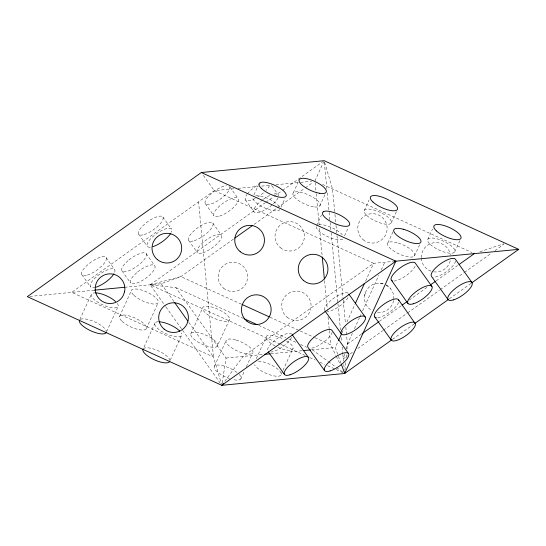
<?xml version="1.0" encoding="UTF-8"?>
<svg xmlns="http://www.w3.org/2000/svg" width="546" height="546" viewBox="0 0 546 546"><rect width="100%" height="100%" fill="white"/><g stroke="black" fill="none" stroke-linecap="round" stroke-linejoin="round"><path stroke-width="0.41" stroke-dasharray="2.73 2.05" d="M344.983 370.12L345.693 362.571M346.171 357.541L346.567 353.351M346.963 349.16L347.44 344.13L346.621 335.647M222.202 382.828L226.078 358.053L175.853 287.626L150.15 284.821L165.472 306.306M365.288 292.922L364.489 296.676M344.649 353.924L343.257 358.824L347.413 355.862M346.041 349.024L347.44 344.13L352.368 333.313M158.422 321.771A14.694 4.9 24.5 0 0 155.064 322.863L154.689 324.099A14.694 4.9 24.5 0 0 170.297 335.408A14.694 4.9 24.5 0 0 181.19 332.964M79.846 319.526L91.346 294.294M106.593 331.715L118.093 306.483M119.594 316.427L131.443 290.431M146.342 328.617L158.19 302.62M155.064 322.863L143.216 348.86A14.694 4.9 24.5 0 1 149.324 347.986L152.552 348.703A14.694 4.9 24.5 0 1 169.888 360.551M170.209 360.251L181.361 335.783M253.945 194.881L258.053 185.872M190.725 334.084L202.58 308.087M217.724 345.454A14.694 4.9 24.5 0 0 203.904 334.323A14.694 4.9 24.5 0 0 190.786 335.032A14.694 4.9 24.5 0 0 206.886 346.041L210.23 346.915A14.694 4.9 24.5 0 0 217.042 346.546L229.573 319.458A14.694 4.9 24.5 0 0 215.759 308.326A14.694 4.9 24.5 0 0 202.634 309.036A14.694 4.9 24.5 0 0 218.741 320.045L222.079 320.918A14.694 4.9 24.5 0 0 228.89 320.55L229.573 319.458M280.965 207.193L285.073 198.184M293.304 192.84L298.096 182.33M214.476 366.113L226.324 340.11M314.94 180.972L323.839 161.445M240.766 379.033L244.601 370.618M246.342 366.796L252.614 353.03M319.758 206.013L324.89 194.751M316.66 225.6L321.451 215.09M256.292 358.64L266.591 336.07A14.694 4.9 24.5 0 1 283.388 339.114M281.245 374.187L282.637 371.13M282.985 370.365L293.093 348.191M344.56 235.852L348.321 227.586M364.278 210.517L369.069 200.007M391.298 222.829L396.43 211.568M340.97 363.254L335.278 347.536L338.097 341.352M341.973 332.855L343.031 330.535M346.901 322.038L355.002 304.265M365.567 281.081L373.669 263.308L393.475 261.404M387.858 243.011L392.99 231.75M354.477 328.678L359.411 317.861M359.759 317.089L361.172 313.998M362.578 310.913L378.774 275.375M381.238 269.97L384.759 262.244M414.51 255.938L419.642 244.676M427.777 239.455L432.568 228.945M454.791 251.774L459.923 240.506M224.795 381.272L243.141 356.408L373.669 263.308L214.271 190.663L202.771 174.543M280.344 344.157L150.15 284.821L265.247 202.73M265.943 202.232L273.566 196.792M274.263 196.301L281.886 190.861M282.582 190.363L322.795 161.684M233.395 239.134L180.876 276.59L161.241 283.756L125.58 287.189M254.129 224.345L276.931 208.081M277.627 207.589L304.572 188.363M305.269 187.872L312.872 182.446M347.44 344.13L361.309 334.234M379.333 321.376L401.528 305.548M409.152 300.109L427.88 286.752M436.199 280.821L457.698 265.486M350.184 353.883L353.644 351.412M357.801 348.45L382.732 330.671M383.422 330.173L406.968 313.384M407.657 312.885L439.516 290.165M440.206 289.673L463.752 272.877M464.448 272.386L491.455 253.119M494.915 250.648L503.924 244.226M392.506 339.353L414.005 324.024M449.365 298.798L470.857 283.47M479.893 251.754L503.719 243.775M150.15 284.821L180.876 276.59L241.298 304.129M233.729 188.793L214.271 190.663L71.662 292.383L213.5 357.029L221.342 383.695M237.96 188.384L258.265 186.432M261.643 186.104L271.799 185.128M276.03 184.719L299.713 182.439M300.559 182.357L311.554 181.299M29.812 296.417L94.478 290.185M226.078 358.053L262.585 354.538M270.823 353.74L302.054 350.737M311.616 349.815L335.278 347.536M380.296 283.176A14.694 14.694 0 0 1 384.05 283.975L380.296 283.176L376.467 283.381A14.694 14.694 0 0 0 372.126 310.742M322.577 184.452L472.01 252.559M269.963 317.192L299.399 330.61M300.17 330.965L314.114 337.319M314.892 337.667L330.719 344.888L335.858 355.419M175.853 287.626L243.243 318.338M258.736 325.396L285.851 337.756M288.95 339.168L295.918 342.342M300.566 344.465L306.763 347.29M281.122 344.512L305.146 355.46M309.794 357.582L315.219 360.053M319.867 362.175L324.515 364.291M327.62 365.704L335.367 369.239M336.145 369.587L343.891 373.123M386.104 285.026L390.322 288.288L392.41 291.503A14.694 14.694 0 0 1 393.796 298.983M236.95 372.413L234.104 370.461A14.694 4.9 24.5 0 0 223.805 365.957L220.577 365.24A14.694 4.9 24.5 0 0 214.858 369.28A14.694 4.9 24.5 0 0 229.354 378.535M312.189 349.761L327.75 361.124M328.426 361.616L335.872 367.055M336.548 367.547L342.635 371.99M272.01 185.961L278.235 194.697M245.441 199.843L254.067 211.937M229.989 187.135L238.138 198.56M205.337 203.699L213.964 215.8M212.804 223.116L221.43 235.217M188.629 240.356L197.256 252.457M162.851 216.987L171.478 229.081M138.684 234.227L147.304 246.321M146.123 253.617L154.75 265.711M161.241 283.756L174.058 301.726M188.848 322.468L213.5 357.029L198.56 201.87M165.964 307.002L221.321 384.616M121.99 270.912L130.617 283.005M106.04 257.507L114.667 269.601M81.873 274.747L90.499 286.841M336.227 356.169L339.899 363.697M324.658 162.305L332.5 188.971L334.869 213.561M334.951 214.407L335.933 224.583M336.008 225.43L336.909 234.76M336.991 235.606L343.113 299.194M343.195 300.041L345.481 323.778M345.809 327.17L346.539 334.8M324.344 162.387L326.87 188.636M327.279 192.868L329.074 211.493M329.156 212.339L330.05 221.656M330.132 222.502L331.033 231.818M331.108 232.664L337.878 302.941M337.96 303.788L340.486 330.037M341.216 337.653L341.625 341.892M342.117 346.969L342.765 353.747M342.847 354.593L343.489 361.268M343.803 364.523L344.273 369.403M315.103 182.657L316.079 192.799M316.161 193.646L319.171 224.904M319.499 228.283L322.099 255.323M324.542 280.671L327.388 310.244M328.037 317.001L329.258 329.675M329.34 330.521L330.719 344.888M279.934 209.446A14.844 4.948 24.5 0 1 264.38 207.794A14.844 4.948 24.5 0 1 252.921 197.133M255.76 195.707A14.844 4.948 24.5 0 1 279.156 206.368M342.745 239.162A14.844 4.948 24.5 0 1 326.924 236.288A14.844 4.948 24.5 0 1 316.318 226.351M318.762 224.706A14.844 4.948 24.5 0 1 324.194 225.082L327.593 226.01A14.844 4.948 24.5 0 1 342.328 234.882M278.057 197.864A14.844 4.948 -35.5 0 1 273.164 203.986M272.058 204.975A14.844 4.948 -35.5 0 1 254.661 212.455A14.844 4.948 -35.5 0 1 262.653 199.74M263.281 199.283A14.844 4.948 -35.5 0 1 269.704 195.516M273.99 194.021A14.844 4.948 -35.5 0 1 278.569 196.028M269.431 185.77A14.844 4.948 -35.5 0 1 266.059 190.397M263.431 192.881A14.844 4.948 -35.5 0 1 257.821 196.956M255.235 198.41A14.844 4.948 -35.5 0 1 246.949 194.465M247.393 193.878A14.844 4.948 -35.5 0 1 257.876 185.101M258.524 184.725A14.844 4.948 -35.5 0 1 260.456 183.715M229.511 186.459A14.844 4.948 -35.5 0 1 215.991 201.815A14.844 4.948 -35.5 0 1 206.32 199.099A14.844 4.948 -35.5 0 1 226.454 185.606M95.393 287.36A14.844 4.948 -35.5 0 1 91.728 281.859A14.844 4.948 -35.5 0 1 107.412 269.881A14.844 4.948 -35.5 0 1 114.489 272.775M150.362 247.181A14.844 4.948 -35.5 0 1 156.518 233.674A14.844 4.948 -35.5 0 1 171.294 232.255M286.616 340.957A14.694 4.9 24.5 0 1 291.939 349.761A14.694 4.9 24.5 0 1 275.757 346.307M275.088 345.952A14.694 4.9 24.5 0 1 272.529 344.465L269.779 342.506A14.694 4.9 24.5 0 1 266.045 337.223M258.388 361.159A14.694 4.9 24.5 0 1 276.665 368.257A14.694 4.9 24.5 0 1 278.61 376.18A14.694 4.9 24.5 0 1 260.681 370.461L257.93 368.502A14.694 4.9 24.5 0 1 254.572 364.755M239.168 374.372A14.694 4.9 24.5 0 1 232.268 379.409M117.315 303.433A14.694 4.9 24.5 0 1 102.689 304.845A14.694 4.9 24.5 0 1 94.151 292.881M80.474 319.342A14.694 4.9 24.5 0 1 94.902 321.928A14.694 4.9 24.5 0 1 106.313 331.115M291.632 337.291A14.694 4.9 -35.5 0 1 270.912 352.068M267.554 349.897A14.694 4.9 -35.5 0 1 278.59 337.619A14.694 4.9 -35.5 0 1 291.81 334.152M347.952 297.7A14.694 4.9 -35.5 0 1 334.889 309.022L331.797 310.456A14.694 4.9 -35.5 0 1 326.801 311.582M324.44 310.183A14.694 4.9 -35.5 0 1 333.633 298.307A14.694 4.9 -35.5 0 1 348.082 293.141M415.097 266.243A14.694 4.9 -35.5 0 1 405.105 276.358A14.694 4.9 -35.5 0 1 393.045 281.019M455.63 261.118A14.694 4.9 -35.5 0 1 446.259 271.765A14.694 4.9 -35.5 0 1 433.142 277.163M393.591 300.512A14.694 14.694 0 0 1 375.709 312.121M386.158 284.916A14.694 14.694 0 0 1 390.322 288.288M450.238 260.77A14.694 14.694 0 0 1 432.493 271.594M431.019 271.157A14.694 14.694 0 0 1 425.812 267.95L423.403 264.967A14.694 14.694 0 0 1 421.3 258.435M421.259 257.671A14.694 14.694 0 0 1 421.669 253.856L423.048 250.273A14.694 14.694 0 0 1 450.409 254.661M332.166 332.166A14.694 4.9 -35.5 0 1 323.826 342.049A14.694 4.9 -35.5 0 1 311.008 348.205M398.607 302.382A14.694 4.9 -35.5 0 1 389.23 312.442A14.694 4.9 -35.5 0 1 376.822 317.717M128.085 260.667L125.464 263.152A14.844 4.948 -35.5 0 0 125.867 271.628A14.844 4.948 -35.5 0 0 144.076 259.746A14.844 4.948 -35.5 0 0 140.499 253.344L137.531 254.504A14.844 4.948 -35.5 0 0 128.085 260.667M136.712 272.761L134.091 275.245A14.844 4.948 -35.5 0 0 134.493 283.722A14.844 4.948 -35.5 0 0 152.703 271.847A14.844 4.948 -35.5 0 0 149.126 265.438L146.157 266.598A14.844 4.948 -35.5 0 0 136.712 272.761M397.126 242.738L393.891 242.042A14.844 4.948 24.5 0 0 390.308 248.423A14.844 4.948 24.5 0 0 410.367 257.098A14.844 4.948 24.5 0 0 410.455 249.201L407.541 247.236A14.844 4.948 24.5 0 0 397.126 242.738M235.654 339.953L232.425 339.237A14.694 4.9 24.5 0 0 228.576 345.413A14.694 4.9 24.5 0 0 248.41 354.108A14.694 4.9 24.5 0 0 248.805 346.417L245.953 344.465A14.694 4.9 24.5 0 0 235.654 339.953M313.459 206.804L310.169 206.054A14.844 4.948 24.5 0 1 299.795 201.44L296.949 199.467A14.844 4.948 24.5 0 1 297.666 191.823A14.844 4.948 24.5 0 1 317.656 200.716A14.844 4.948 24.5 0 1 313.459 206.804M430.282 244.444A14.844 4.948 24.5 0 0 453.801 252.73A14.844 4.948 24.5 0 0 439.769 239.674A14.844 4.948 24.5 0 0 430.282 244.444M366.782 215.506A14.844 4.948 24.5 0 0 390.301 223.792A14.844 4.948 24.5 0 0 376.276 210.736A14.844 4.948 24.5 0 0 366.782 215.506M202.832 252.778A14.844 4.948 -35.5 0 0 221.758 236.548A14.844 4.948 -35.5 0 0 203.44 242.171A14.844 4.948 -35.5 0 0 202.832 252.778M194.205 240.684A14.844 4.948 -35.5 0 0 213.131 224.454A14.844 4.948 -35.5 0 0 194.813 230.078A14.844 4.948 -35.5 0 0 194.205 240.684M219.54 216.12A14.844 4.948 -35.5 0 0 238.465 199.891A14.844 4.948 -35.5 0 0 220.147 205.514A14.844 4.948 -35.5 0 0 219.54 216.12M87.442 275.075A14.844 4.948 -35.5 0 0 106.374 258.845A14.844 4.948 -35.5 0 0 88.056 264.469A14.844 4.948 -35.5 0 0 87.442 275.075M144.253 234.555A14.844 4.948 -35.5 0 0 163.186 218.325A14.844 4.948 -35.5 0 0 144.861 223.949A14.844 4.948 -35.5 0 0 144.253 234.555M133.927 295.366A14.694 4.9 24.5 0 0 157.207 303.562A14.694 4.9 24.5 0 0 143.318 290.643A14.694 4.9 24.5 0 0 133.927 295.366M122.079 321.362A14.694 4.9 24.5 0 0 145.359 329.566A14.694 4.9 24.5 0 0 131.47 316.639A14.694 4.9 24.5 0 0 122.079 321.362M363.11 239.714A14.694 14.694 0 0 0 386.95 230.801A14.694 14.694 0 0 0 367.308 214.605A14.694 14.694 0 0 0 363.11 239.714M287.046 317.137A14.694 14.694 0 0 0 310.886 308.224A14.694 14.694 0 0 0 291.25 292.028A14.694 14.694 0 0 0 287.046 317.137M223.553 288.199A14.694 14.694 0 0 0 247.393 279.286A14.694 14.694 0 0 0 227.75 263.09A14.694 14.694 0 0 0 223.553 288.199M280.357 247.679A14.694 14.694 0 0 0 304.204 238.766A14.694 14.694 0 0 0 284.562 222.57A14.694 14.694 0 0 0 280.357 247.679"/><path stroke-width="0.82" d="M471.553 282.971L518.7 249.345L324.181 160.695L201.331 172.522L27.3 296.655L221.819 385.305L344.669 373.478L344.826 371.799M143.093 349.276L142.84 350.095A14.694 4.9 24.5 0 0 154.921 360.046A14.694 4.9 24.5 0 0 169.513 361.78M338.452 340.581L341.619 333.626M355.357 303.494L364.51 283.401M341.257 364.046L344.669 373.478L395.85 261.179L201.331 172.522M223.307 383.292L221.819 385.305L395.85 261.179M234.78 238.145L252.743 225.334M361.998 333.743L378.644 321.874M402.218 305.057L407.077 301.59M430.651 284.773L435.503 281.313M459.084 264.496L474.337 253.617M344.669 373.478L391.816 339.844M414.694 323.525L448.669 299.297M94.478 290.185L124.904 287.257M394.205 261.336L518.7 249.345M264.278 354.374L270.195 353.801M303.16 350.628L310.77 349.897M242.076 304.484L269.185 316.837M244.021 318.693L257.186 324.693M341.032 333.442L341.823 334.452A14.694 4.9 -35.5 0 0 348.389 333.722L351.481 332.282A14.694 4.9 -35.5 0 0 365.527 318.393A14.694 4.9 -35.5 0 0 352.873 319.799A14.694 4.9 -35.5 0 0 341.032 333.442L324.931 310.865M471.969 282.507L455.378 259.241A14.694 4.9 -35.5 0 0 440.574 263.786A14.694 4.9 -35.5 0 0 431.449 276.31L448.041 299.57M431.872 286.37L415.281 263.104A14.694 4.9 -35.5 0 0 398.935 268.803A14.694 4.9 -35.5 0 0 392.492 280.917M391.352 280.173L407.944 303.433M376.214 317.663A14.694 4.9 -35.5 0 1 376.556 310.954A14.694 4.9 -35.5 0 1 389.305 300.962L392.321 299.686A14.694 4.9 -35.5 0 1 398.348 299.508L415.486 323.949A14.694 4.9 -35.5 0 1 402.62 337.749A14.694 4.9 -35.5 0 1 391.011 338.09A14.694 4.9 -35.5 0 1 405.896 324.228L408.913 322.945A14.694 4.9 -35.5 0 1 414.94 322.768M374.863 317.083L391.455 340.342M348.874 294.151L365.458 317.41M348.505 353.549L331.913 330.289A14.694 4.9 -35.5 0 0 317.103 334.834A14.694 4.9 -35.5 0 0 307.985 347.358L324.577 370.618M292.301 334.834L308.401 357.412M268.373 351.904L284.473 374.481M174.549 302.423L187.865 321.082M398.348 299.508L398.894 300.689M322.263 257.016L324.379 278.979M113.923 273.839A14.844 4.948 -35.5 0 1 96.069 287.169M170.727 233.319A14.844 4.948 -35.5 0 1 152.88 246.649M159.05 321.778A14.694 4.9 24.5 0 1 161.172 321.99L164.401 322.706A14.694 4.9 24.5 0 1 179.764 331.129M94.929 292.833A14.694 4.9 24.5 0 1 115.609 301.542M106.245 332.48A14.694 4.9 24.5 0 1 90.834 330.842A14.694 4.9 24.5 0 1 79.498 320.29M124.57 291.782L123.273 295.441A14.844 14.844 0 0 1 102.177 301.276A14.844 14.844 0 0 1 98.198 279.75A14.844 14.844 0 0 1 119.99 277.661L122.502 280.61A14.844 14.844 0 0 1 124.57 291.782M323.259 211.78L322.481 212.838A14.844 4.948 24.5 0 0 336.043 224.072A14.844 4.948 24.5 0 0 349.699 223.648A14.844 4.948 24.5 0 0 333.756 212.49L330.35 211.561A14.844 4.948 24.5 0 0 323.259 211.78M403.289 229.218L400.047 228.521A14.844 4.948 24.5 0 0 396.464 234.91A14.844 4.948 24.5 0 0 416.53 243.577A14.844 4.948 24.5 0 0 416.618 235.681L413.704 233.722A14.844 4.948 24.5 0 0 403.289 229.218M319.615 193.291L316.332 192.533A14.844 4.948 24.5 0 1 305.958 187.92L303.105 185.947A14.844 4.948 24.5 0 1 303.829 178.31A14.844 4.948 24.5 0 1 323.819 187.196A14.844 4.948 24.5 0 1 319.615 193.291M436.438 230.931A14.844 4.948 24.5 0 0 459.957 239.209A14.844 4.948 24.5 0 0 445.932 226.153A14.844 4.948 24.5 0 0 436.438 230.931M372.945 201.993A14.844 4.948 24.5 0 0 396.464 210.271A14.844 4.948 24.5 0 0 382.432 197.215A14.844 4.948 24.5 0 0 372.945 201.993M261.589 188.602A14.844 4.948 24.5 0 0 285.108 196.888A14.844 4.948 24.5 0 0 271.075 183.831A14.844 4.948 24.5 0 0 261.589 188.602M240.165 251.658A14.844 14.844 0 0 0 264.25 242.656A14.844 14.844 0 0 0 244.41 226.297A14.844 14.844 0 0 0 240.165 251.658M303.658 280.596A14.844 14.844 0 0 0 327.743 271.594A14.844 14.844 0 0 0 307.903 255.235A14.844 14.844 0 0 0 303.658 280.596M246.847 321.116A14.844 14.844 0 0 0 270.932 312.114A14.844 14.844 0 0 0 251.092 295.755A14.844 14.844 0 0 0 246.847 321.116M157.412 259.623A14.844 14.844 0 0 0 181.497 250.621A14.844 14.844 0 0 0 161.657 234.268A14.844 14.844 0 0 0 157.412 259.623M164.1 329.081A14.844 14.844 0 0 0 188.186 320.079A14.844 14.844 0 0 0 168.345 303.726A14.844 14.844 0 0 0 164.1 329.081M289.987 374.802A14.694 4.9 -35.5 0 0 308.736 358.736A14.694 4.9 -35.5 0 0 290.595 364.305A14.694 4.9 -35.5 0 0 289.987 374.802M413.458 303.753A14.694 4.9 -35.5 0 0 432.2 287.687A14.694 4.9 -35.5 0 0 414.059 293.257A14.694 4.9 -35.5 0 0 413.458 303.753M453.555 299.89A14.694 4.9 -35.5 0 0 472.304 283.824A14.694 4.9 -35.5 0 0 454.163 289.394A14.694 4.9 -35.5 0 0 453.555 299.89M330.091 370.939A14.694 4.9 -35.5 0 0 348.833 354.873A14.694 4.9 -35.5 0 0 330.699 360.442A14.694 4.9 -35.5 0 0 330.091 370.939"/></g></svg>
